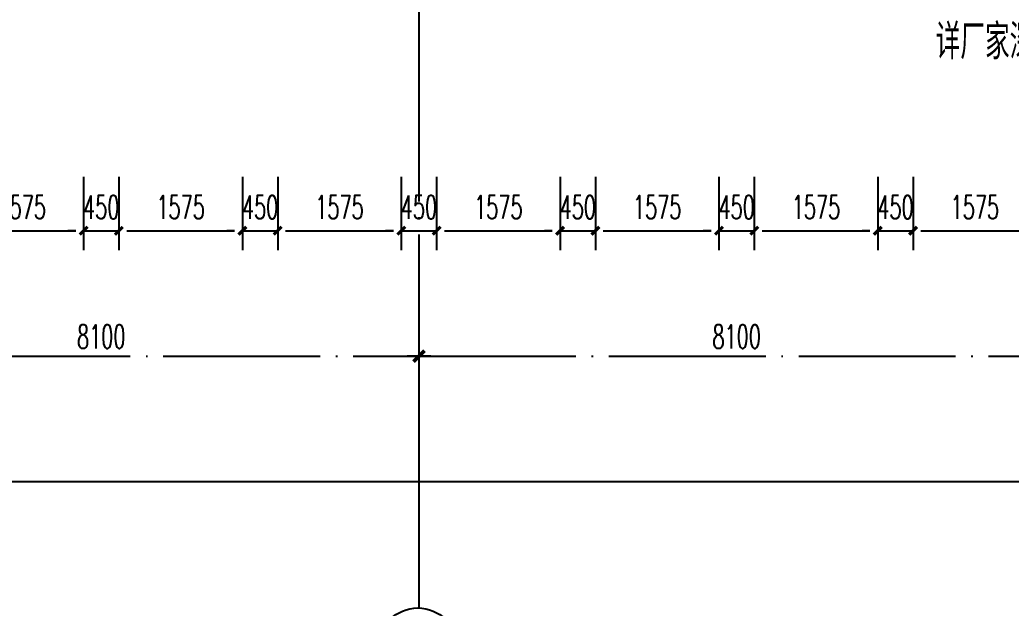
# Model space of a CAD drawing. Extents: x 824790 to 973415, y 4290613 to 4374713.
# Drawn here: x 927522 to 940160, y 4307924 to 4315426 of the extents above; entities that cross this region are included whole.
import ezdxf
from ezdxf.enums import TextEntityAlignment as Align

# ---------------------------------------------------------------- set-up
doc = ezdxf.new("R2010")
doc.units = 0
doc.header["$LTSCALE"] = 1000
doc.header["$MEASUREMENT"] = 0
for name, pattern in [('ACAD_ISO08W100', [36, 24, -3, 6, -3]), ('CENTER', [50.8, 31.75, -6.35, 6.35, -6.35]), ('DOTE', [2.42, 2, -0.2, 0.02, -0.2])]:
    doc.linetypes.add(name, pattern=pattern)
doc.layers.get('0').update_dxf_attribs({"color": 255, "linetype": 'CONTINUOUS'})
for name, color, linetype in [('A-AXIS', 3, 'CONTINUOUS'), ('A-AXIS-TEXT', 7, 'CONTINUOUS'), ('A-DIM', 201, 'CONTINUOUS'), ('A-DOTE', 8, 'ACAD_ISO08W100'), ('A-NOTE', 150, 'CONTINUOUS'), ('A_DIM_EX1', 171, 'CONTINUOUS'), ('AXIS_TEXT', 7, 'CONTINUOUS'), ('DOTE', 17, 'DOTE')]:
    doc.layers.add(name, color=color, linetype=linetype)
doc.styles.add('COMPLEX', font='COMPLEX')
doc.styles.add('DIM_FONT', font='SIMPLEX.shx', dxfattribs={"width": 0.6, "bigfont": 'GBCBIG.shx'})
doc.styles.add('PRC-S', font='TJROMANS.shx', dxfattribs={"width": 0.7, "bigfont": 'hztxt.shx'})
doc.dimstyles.new('DIM100', dxfattribs={"dimscale": 100, "dimtxt": 3, "dimasz": 0.01, "dimexe": 1, "dimexo": 1, "dimgap": 1, "dimtad": 1, "dimdec": 0, "dimzin": 0, "dimdsep": 46, "dimtxsty": 'DIM_FONT', "dimblk1": 'h-_DIMX', "dimblk2": 'h-_DIMX', "dimsah": 1, "dimcen": 0.01, "dimclrd": 256, "dimclre": 256, "dimclrt": 7, "dimadec": 3, "dimazin": 0, "dimtfac": 1, "dimtdec": 0, "dimtix": 1, "dimtmove": 2, "dimatfit": 3, "dimldrblk": 'h-_DIMX', "dimfxl": 0, "dimtolj": 1, "dimtzin": 5, "dimarcsym": 0})
doc.dimstyles.new('DIMN', dxfattribs={"dimtxt": 300, "dimasz": 100, "dimexe": 250, "dimexo": 300, "dimgap": 150, "dimtad": 1, "dimdec": 0, "dimzin": 0, "dimdsep": 46, "dimtxsty": 'DIM_FONT', "dimblk": 'h-_ArchTick', "dimcen": 0.09, "dimclrt": 7, "dimazin": 2, "dimtfac": 1, "dimtdec": 0, "dimtix": 1, "dimtmove": 2, "dimatfit": 3, "dimfxl": 0, "dimtolj": 1, "dimtzin": 0, "dimarcsym": 0})

# ---------------------------------------------------------------- blocks, each defined once
blk = doc.blocks.new('h-_DIMX')
blk.add_line((-150, 0), (150, 0))
at = {"const_width": 50}
blk.add_lwpolyline([(-70, -70), (70, 70)], dxfattribs=at)
blk = doc.blocks.new('*D74')
at = {"layer": 'A-AXIS', "lineweight": -2, "transparency": 16777216}
for p, q in [((-2600529, -1783515), (-2600529, -1788988)), ((-2487529, -1783515), (-2487529, -1788988)), ((-2487530, -1788888), (-2600528, -1788888))]:
    blk.add_line(p, q, dxfattribs=at)
at = {"layer": 'A-AXIS', "lineweight": -2, "transparency": 16777216, "rotation": 180}
blk.add_blockref('h-_DIMX', (-2600529, -1788888), dxfattribs=at)
at = {"layer": 'A-AXIS', "lineweight": -2, "transparency": 16777216}
blk.add_blockref('h-_DIMX', (-2487529, -1788888), dxfattribs=at)
at = {"layer": 'A-AXIS', "color": 7, "transparency": 16777216, "insert": (-2544029, -1788638), "char_height": 300, "attachment_point": 5, "style": 'DIM_FONT'}
blk.add_mtext('\\A1;113000', dxfattribs=at)
blk = doc.blocks.new('h-_AXISO')
blk.add_circle((0, 0), 0.5)
at = {"layer": 'A-AXIS-TEXT', "style": 'COMPLEX', "width": 1.041667}
blk.add_attdef('A', text='', height=0.56, dxfattribs=at).set_placement((-0.25, -0.28), (0.25, -0.28), align=Align.FIT)
blk = doc.blocks.new('h-轴号横')
at = {"layer": 'DOTE', "linetype": 'ACAD_ISO08W100'}
blk.add_line((-2507861, -1921498), (-2507861, -1925259), dxfattribs=at)
at = {"layer": 'A-AXIS'}
ref = blk.add_blockref('h-_AXISO', (-2507874, -1925755), dxfattribs=dict(at, xscale=1000, yscale=1000, zscale=1000, rotation=180))
ref.add_attrib('A', '14', dxfattribs={"layer": 'AXIS_TEXT', "height": 560, "style": 'COMPLEX', "width": 0.604839}).set_placement((-2508124, -1926035), (-2507624, -1926035), align=Align.FIT)
blk = doc.blocks.new('h-_ArchTick')
at = {"color": 0, "linetype": 'ByBlock', "const_width": 0.4}
blk.add_lwpolyline([(-0.5, -0.5), (0.5, 0.5)], dxfattribs=at)
blk = doc.blocks.new('*D452')
at = {"layer": 'A-DIM', "color": 0, "lineweight": -2, "transparency": 16777216}
for p, q in [((938910, 4313426), (938910, 4312487)), ((940485, 4313426), (940485, 4312487)), ((939010, 4312737), (940385, 4312737))]:
    blk.add_line(p, q, dxfattribs=at)
at = {"layer": 'A-DIM', "color": 0, "lineweight": -2, "transparency": 16777216, "xscale": 100, "yscale": 100, "zscale": 100, "rotation": 180}
blk.add_blockref('h-_ArchTick', (938910, 4312737), dxfattribs=at)
at = {"layer": 'A-DIM', "color": 0, "lineweight": -2, "transparency": 16777216, "xscale": 100, "yscale": 100, "zscale": 100}
blk.add_blockref('h-_ArchTick', (940485, 4312737), dxfattribs=at)
at = {"layer": 'A-DIM', "color": 7, "transparency": 16777216, "insert": (939697, 4313037), "char_height": 300, "attachment_point": 5, "style": 'DIM_FONT'}
blk.add_mtext('\\A1;1575', dxfattribs=at)
blk = doc.blocks.new('*D453')
at = {"layer": 'A-DIM', "color": 0, "lineweight": -2, "transparency": 16777216}
for p, q in [((938460, 4313426), (938460, 4312487)), ((938910, 4313426), (938910, 4312487)), ((938360, 4312737), (938260, 4312737)), ((938460, 4312737), (938910, 4312737)), ((939010, 4312737), (939110, 4312737))]:
    blk.add_line(p, q, dxfattribs=at)
at = {"layer": 'A-DIM', "color": 0, "lineweight": -2, "transparency": 16777216, "xscale": 100, "yscale": 100, "zscale": 100}
blk.add_blockref('h-_ArchTick', (938460, 4312737), dxfattribs=at)
at = {"layer": 'A-DIM', "color": 0, "lineweight": -2, "transparency": 16777216, "xscale": 100, "yscale": 100, "zscale": 100, "rotation": 180}
blk.add_blockref('h-_ArchTick', (938910, 4312737), dxfattribs=at)
at = {"layer": 'A-DIM', "color": 7, "transparency": 16777216, "insert": (938685, 4313037), "char_height": 300, "attachment_point": 5, "style": 'DIM_FONT'}
blk.add_mtext('\\A1;450', dxfattribs=at)
blk = doc.blocks.new('*D454')
at = {"layer": 'A-DIM', "color": 0, "lineweight": -2, "transparency": 16777216}
for p, q in [((936885, 4313426), (936885, 4312487)), ((938460, 4313426), (938460, 4312487)), ((936985, 4312737), (938360, 4312737))]:
    blk.add_line(p, q, dxfattribs=at)
at = {"layer": 'A-DIM', "color": 0, "lineweight": -2, "transparency": 16777216, "xscale": 100, "yscale": 100, "zscale": 100, "rotation": 180}
blk.add_blockref('h-_ArchTick', (936885, 4312737), dxfattribs=at)
at = {"layer": 'A-DIM', "color": 0, "lineweight": -2, "transparency": 16777216, "xscale": 100, "yscale": 100, "zscale": 100}
blk.add_blockref('h-_ArchTick', (938460, 4312737), dxfattribs=at)
at = {"layer": 'A-DIM', "color": 7, "transparency": 16777216, "insert": (937672, 4313037), "char_height": 300, "attachment_point": 5, "style": 'DIM_FONT'}
blk.add_mtext('\\A1;1575', dxfattribs=at)
blk = doc.blocks.new('*D455')
at = {"layer": 'A-DIM', "color": 0, "lineweight": -2, "transparency": 16777216}
for p, q in [((936435, 4313426), (936435, 4312487)), ((936885, 4313426), (936885, 4312487)), ((936335, 4312737), (936235, 4312737)), ((936435, 4312737), (936885, 4312737)), ((936985, 4312737), (937085, 4312737))]:
    blk.add_line(p, q, dxfattribs=at)
at = {"layer": 'A-DIM', "color": 0, "lineweight": -2, "transparency": 16777216, "xscale": 100, "yscale": 100, "zscale": 100}
blk.add_blockref('h-_ArchTick', (936435, 4312737), dxfattribs=at)
at = {"layer": 'A-DIM', "color": 0, "lineweight": -2, "transparency": 16777216, "xscale": 100, "yscale": 100, "zscale": 100, "rotation": 180}
blk.add_blockref('h-_ArchTick', (936885, 4312737), dxfattribs=at)
at = {"layer": 'A-DIM', "color": 7, "transparency": 16777216, "insert": (936660, 4313037), "char_height": 300, "attachment_point": 5, "style": 'DIM_FONT'}
blk.add_mtext('\\A1;450', dxfattribs=at)
blk = doc.blocks.new('*D456')
at = {"layer": 'A-DIM', "color": 0, "lineweight": -2, "transparency": 16777216}
for p, q in [((934860, 4313426), (934860, 4312487)), ((936435, 4313426), (936435, 4312487)), ((934960, 4312737), (936335, 4312737))]:
    blk.add_line(p, q, dxfattribs=at)
at = {"layer": 'A-DIM', "color": 0, "lineweight": -2, "transparency": 16777216, "xscale": 100, "yscale": 100, "zscale": 100, "rotation": 180}
blk.add_blockref('h-_ArchTick', (934860, 4312737), dxfattribs=at)
at = {"layer": 'A-DIM', "color": 0, "lineweight": -2, "transparency": 16777216, "xscale": 100, "yscale": 100, "zscale": 100}
blk.add_blockref('h-_ArchTick', (936435, 4312737), dxfattribs=at)
at = {"layer": 'A-DIM', "color": 7, "transparency": 16777216, "insert": (935647, 4313037), "char_height": 300, "attachment_point": 5, "style": 'DIM_FONT'}
blk.add_mtext('\\A1;1575', dxfattribs=at)
blk = doc.blocks.new('*D457')
at = {"layer": 'A-DIM', "color": 0, "lineweight": -2, "transparency": 16777216}
for p, q in [((934410, 4313426), (934410, 4312487)), ((934860, 4313426), (934860, 4312487)), ((934310, 4312737), (934210, 4312737)), ((934410, 4312737), (934860, 4312737)), ((934960, 4312737), (935060, 4312737))]:
    blk.add_line(p, q, dxfattribs=at)
at = {"layer": 'A-DIM', "color": 0, "lineweight": -2, "transparency": 16777216, "xscale": 100, "yscale": 100, "zscale": 100}
blk.add_blockref('h-_ArchTick', (934410, 4312737), dxfattribs=at)
at = {"layer": 'A-DIM', "color": 0, "lineweight": -2, "transparency": 16777216, "xscale": 100, "yscale": 100, "zscale": 100, "rotation": 180}
blk.add_blockref('h-_ArchTick', (934860, 4312737), dxfattribs=at)
at = {"layer": 'A-DIM', "color": 7, "transparency": 16777216, "insert": (934635, 4313037), "char_height": 300, "attachment_point": 5, "style": 'DIM_FONT'}
blk.add_mtext('\\A1;450', dxfattribs=at)
blk = doc.blocks.new('*D458')
at = {"layer": 'A-DIM', "color": 0, "lineweight": -2, "transparency": 16777216}
for p, q in [((932835, 4313426), (932835, 4312487)), ((934410, 4313426), (934410, 4312487)), ((932935, 4312737), (934310, 4312737))]:
    blk.add_line(p, q, dxfattribs=at)
at = {"layer": 'A-DIM', "color": 0, "lineweight": -2, "transparency": 16777216, "xscale": 100, "yscale": 100, "zscale": 100, "rotation": 180}
blk.add_blockref('h-_ArchTick', (932835, 4312737), dxfattribs=at)
at = {"layer": 'A-DIM', "color": 0, "lineweight": -2, "transparency": 16777216, "xscale": 100, "yscale": 100, "zscale": 100}
blk.add_blockref('h-_ArchTick', (934410, 4312737), dxfattribs=at)
at = {"layer": 'A-DIM', "color": 7, "transparency": 16777216, "insert": (933622, 4313037), "char_height": 300, "attachment_point": 5, "style": 'DIM_FONT'}
blk.add_mtext('\\A1;1575', dxfattribs=at)
blk = doc.blocks.new('*D459')
at = {"layer": 'A-DIM', "color": 0, "lineweight": -2, "transparency": 16777216}
for p, q in [((932385, 4313426), (932385, 4312487)), ((932835, 4313426), (932835, 4312487)), ((932285, 4312737), (932185, 4312737)), ((932385, 4312737), (932835, 4312737)), ((932935, 4312737), (933035, 4312737))]:
    blk.add_line(p, q, dxfattribs=at)
at = {"layer": 'A-DIM', "color": 0, "lineweight": -2, "transparency": 16777216, "xscale": 100, "yscale": 100, "zscale": 100}
blk.add_blockref('h-_ArchTick', (932385, 4312737), dxfattribs=at)
at = {"layer": 'A-DIM', "color": 0, "lineweight": -2, "transparency": 16777216, "xscale": 100, "yscale": 100, "zscale": 100, "rotation": 180}
blk.add_blockref('h-_ArchTick', (932835, 4312737), dxfattribs=at)
at = {"layer": 'A-DIM', "color": 7, "transparency": 16777216, "insert": (932610, 4313037), "char_height": 300, "attachment_point": 5, "style": 'DIM_FONT'}
blk.add_mtext('\\A1;450', dxfattribs=at)
blk = doc.blocks.new('*D460')
at = {"layer": 'A-DIM', "color": 0, "lineweight": -2, "transparency": 16777216}
for p, q in [((930810, 4313426), (930810, 4312487)), ((932385, 4313426), (932385, 4312487)), ((930910, 4312737), (932285, 4312737))]:
    blk.add_line(p, q, dxfattribs=at)
at = {"layer": 'A-DIM', "color": 0, "lineweight": -2, "transparency": 16777216, "xscale": 100, "yscale": 100, "zscale": 100, "rotation": 180}
blk.add_blockref('h-_ArchTick', (930810, 4312737), dxfattribs=at)
at = {"layer": 'A-DIM', "color": 0, "lineweight": -2, "transparency": 16777216, "xscale": 100, "yscale": 100, "zscale": 100}
blk.add_blockref('h-_ArchTick', (932385, 4312737), dxfattribs=at)
at = {"layer": 'A-DIM', "color": 7, "transparency": 16777216, "insert": (931597, 4313037), "char_height": 300, "attachment_point": 5, "style": 'DIM_FONT'}
blk.add_mtext('\\A1;1575', dxfattribs=at)
blk = doc.blocks.new('*D461')
at = {"layer": 'A-DIM', "color": 0, "lineweight": -2, "transparency": 16777216}
for p, q in [((930360, 4313426), (930360, 4312487)), ((930810, 4313426), (930810, 4312487)), ((930260, 4312737), (930160, 4312737)), ((930360, 4312737), (930810, 4312737)), ((930910, 4312737), (931010, 4312737))]:
    blk.add_line(p, q, dxfattribs=at)
at = {"layer": 'A-DIM', "color": 0, "lineweight": -2, "transparency": 16777216, "xscale": 100, "yscale": 100, "zscale": 100}
blk.add_blockref('h-_ArchTick', (930360, 4312737), dxfattribs=at)
at = {"layer": 'A-DIM', "color": 0, "lineweight": -2, "transparency": 16777216, "xscale": 100, "yscale": 100, "zscale": 100, "rotation": 180}
blk.add_blockref('h-_ArchTick', (930810, 4312737), dxfattribs=at)
at = {"layer": 'A-DIM', "color": 7, "transparency": 16777216, "insert": (930585, 4313037), "char_height": 300, "attachment_point": 5, "style": 'DIM_FONT'}
blk.add_mtext('\\A1;450', dxfattribs=at)
blk = doc.blocks.new('*D462')
at = {"layer": 'A-DIM', "color": 0, "lineweight": -2, "transparency": 16777216}
for p, q in [((928785, 4313426), (928785, 4312487)), ((930360, 4313426), (930360, 4312487)), ((928885, 4312737), (930260, 4312737))]:
    blk.add_line(p, q, dxfattribs=at)
at = {"layer": 'A-DIM', "color": 0, "lineweight": -2, "transparency": 16777216, "xscale": 100, "yscale": 100, "zscale": 100, "rotation": 180}
blk.add_blockref('h-_ArchTick', (928785, 4312737), dxfattribs=at)
at = {"layer": 'A-DIM', "color": 0, "lineweight": -2, "transparency": 16777216, "xscale": 100, "yscale": 100, "zscale": 100}
blk.add_blockref('h-_ArchTick', (930360, 4312737), dxfattribs=at)
at = {"layer": 'A-DIM', "color": 7, "transparency": 16777216, "insert": (929572, 4313037), "char_height": 300, "attachment_point": 5, "style": 'DIM_FONT'}
blk.add_mtext('\\A1;1575', dxfattribs=at)
blk = doc.blocks.new('*D463')
at = {"layer": 'A-DIM', "color": 0, "lineweight": -2, "transparency": 16777216}
for p, q in [((928335, 4313426), (928335, 4312487)), ((928785, 4313426), (928785, 4312487)), ((928235, 4312737), (928135, 4312737)), ((928335, 4312737), (928785, 4312737)), ((928885, 4312737), (928985, 4312737))]:
    blk.add_line(p, q, dxfattribs=at)
at = {"layer": 'A-DIM', "color": 0, "lineweight": -2, "transparency": 16777216, "xscale": 100, "yscale": 100, "zscale": 100}
blk.add_blockref('h-_ArchTick', (928335, 4312737), dxfattribs=at)
at = {"layer": 'A-DIM', "color": 0, "lineweight": -2, "transparency": 16777216, "xscale": 100, "yscale": 100, "zscale": 100, "rotation": 180}
blk.add_blockref('h-_ArchTick', (928785, 4312737), dxfattribs=at)
at = {"layer": 'A-DIM', "color": 7, "transparency": 16777216, "insert": (928560, 4313037), "char_height": 300, "attachment_point": 5, "style": 'DIM_FONT'}
blk.add_mtext('\\A1;450', dxfattribs=at)
blk = doc.blocks.new('*D464')
at = {"layer": 'A-DIM', "color": 0, "lineweight": -2, "transparency": 16777216}
for p, q in [((926760, 4313426), (926760, 4312487)), ((928335, 4313426), (928335, 4312487)), ((926860, 4312737), (928235, 4312737))]:
    blk.add_line(p, q, dxfattribs=at)
at = {"layer": 'A-DIM', "color": 0, "lineweight": -2, "transparency": 16777216, "xscale": 100, "yscale": 100, "zscale": 100, "rotation": 180}
blk.add_blockref('h-_ArchTick', (926760, 4312737), dxfattribs=at)
at = {"layer": 'A-DIM', "color": 0, "lineweight": -2, "transparency": 16777216, "xscale": 100, "yscale": 100, "zscale": 100}
blk.add_blockref('h-_ArchTick', (928335, 4312737), dxfattribs=at)
at = {"layer": 'A-DIM', "color": 7, "transparency": 16777216, "insert": (927547, 4313037), "char_height": 300, "attachment_point": 5, "style": 'DIM_FONT'}
blk.add_mtext('\\A1;1575', dxfattribs=at)
blk = doc.blocks.new('h-wrt')
at = {"layer": 'A-DOTE', "linetype": 'CENTER', "ltscale": 0.05}
blk.add_line((-2508028.9, -1744636.2), (-2508028.9, -1784214.6), dxfattribs=at)
at = {"layer": 'A_DIM_EX1'}
blk.add_blockref('h-轴号横', (-168.1, 134757.2), dxfattribs=at)
at = {"layer": 'A-AXIS'}
for base, p1, p2 in [((-2508028.8, -1787287.5), (-2516128.8, -1783214.6), (-2508028.8, -1783214.6)), ((-2499928.8, -1787287.5), (-2508028.8, -1783214.6), (-2499928.8, -1783214.6))]:
    blk.add_linear_dim(base=base, p1=p1, p2=p2, dimstyle='DIM100', dxfattribs=at).render()
dim = blk.add_linear_dim(base=(-2600528.9, -1788887.5), p1=(-2487528.9, -1783414.6), p2=(-2600528.9, -1783414.6), dimstyle='DIM100', dxfattribs=at)
dim.commit()
dim.dimension.update_dxf_attribs({"geometry": '*D74', "text_midpoint": (-2544028.9, -1788637.5)})

msp = doc.modelspace()

# ---------------------------------------------------------------- block references
at = {"layer": 'DOTE'}
msp.add_blockref('h-wrt', (3440638.8, 6098424.3), dxfattribs=at)

# ---------------------------------------------------------------- texts
at = {"layer": 'A-NOTE', "style": 'PRC-S', "width": 0.7}
msp.add_text('详厂家深化设计', height=450, dxfattribs=at).set_placement((939196.5, 4314922.5))

# ---------------------------------------------------------------- dimensions: what is measured, and where the dimension line sits
at = {"layer": 'A-DIM'}
for p1, p2, picture, middle in [((926759.9, 4313725.9), (928334.9, 4313725.9), '*D464', (927547.4, 4313036.8)), ((928334.9, 4313725.9), (928784.9, 4313725.9), '*D463', (928559.9, 4313036.8)), ((928784.9, 4313725.9), (930359.9, 4313725.9), '*D462', (929572.4, 4313036.8)), ((930359.9, 4313725.9), (930809.9, 4313725.9), '*D461', (930584.9, 4313036.8)), ((930809.9, 4313725.9), (932384.9, 4313725.9), '*D460', (931597.4, 4313036.8)), ((932384.9, 4313725.9), (932834.9, 4313725.9), '*D459', (932609.9, 4313036.8)), ((932834.9, 4313725.9), (934409.9, 4313725.9), '*D458', (933622.4, 4313036.8)), ((934409.9, 4313725.9), (934859.9, 4313725.9), '*D457', (934634.9, 4313036.8)), ((934859.9, 4313725.9), (936434.9, 4313725.9), '*D456', (935647.4, 4313036.8)), ((936434.9, 4313725.9), (936884.9, 4313725.9), '*D455', (936659.9, 4313036.8)), ((936884.9, 4313725.9), (938459.9, 4313725.9), '*D454', (937672.4, 4313036.8)), ((938459.9, 4313725.9), (938909.9, 4313725.9), '*D453', (938684.9, 4313036.8)), ((938909.9, 4313725.9), (940484.9, 4313725.9), '*D452', (939697.4, 4313036.8))]:
    dim = msp.add_aligned_dim(p1=p1, p2=p2, distance=-989.1, dimstyle='DIMN', dxfattribs=at)
    dim.commit()
    dim.dimension.update_dxf_attribs({"geometry": picture, "text_midpoint": middle})

doc.saveas('drawing.dxf')
